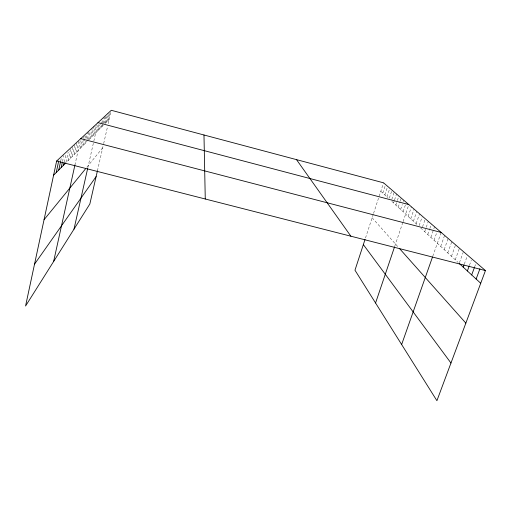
<?xml version="1.0" encoding="UTF-8"?>
<svg xmlns="http://www.w3.org/2000/svg" width="511" height="511" viewBox="0 0 511 511"><rect width="100%" height="100%" fill="white"/><g stroke="black" fill="none" stroke-linecap="round" stroke-linejoin="round"><path stroke-width="0.38" stroke-dasharray="2.56 1.92" d="M60.72 160.888L61.211 158.602M62.489 161.572L63.786 155.58M64.201 162.243L65.957 154.137M66.015 162.128L68.187 152.144M68.059 160.671L70.857 147.82M70.199 158.519L72.805 146.612M72.268 156.436L74.83 144.754M74.28 154.418L76.81 142.908M76.228 152.457L78.726 141.119M74.906 165.104L80.585 139.388M79.946 148.72L81.901 139.905M81.728 146.932L83.44 139.209M83.612 138.436L84.123 136.118M83.459 145.194L84.813 139.101M84.979 138.34L85.829 134.534M85.139 143.508L85.637 141.253M86.308 138.251L87.477 132.988M87.266 139.644L86.768 141.866L66.398 162.338M87.432 138.903L89.246 130.752M88.518 139.541L90.319 131.499M89.898 138.724L92.152 128.67M91.405 137.21L93.8 126.524M92.868 135.741L95.065 125.949M94.292 134.31L96.464 124.639M87.854 167.627L93.666 141.834M93.832 141.1L97.831 123.368M97.071 131.519L98.706 124.262M98.425 130.152L99.645 124.754M99.747 128.823L101.817 119.683M101.037 127.526L103.081 118.501M102.296 126.268L102.8 124.039M102.966 123.292L104.321 117.345M103.854 123.566L105.522 116.221M104.883 123.106L106.365 116.578M105.879 122.659L108.006 113.34M107.023 121.516L108.952 113.065M108.134 120.398L110.044 112.05M97.422 170.872L103.509 144.262M103.669 143.553L107.578 126.479M108.236 123.611L111.111 111.047M365.525 237.947L373.33 214.096M373.567 213.368L383.563 182.823M382.822 193.062L385.601 184.58M384.866 194.947L387.689 186.381M386.968 196.882L389.823 188.22M389.35 198.127L391.765 190.833M391.796 199.405L394.243 192.027M393.553 202.95L394.3 200.714M394.543 199.967L396.53 193.995M395.853 205.071L397.111 201.296M397.366 200.542L398.874 196.02M398.21 207.242L400.1 201.609M400.337 200.9L401.276 198.083M400.624 209.465L402.304 204.477M403.262 201.628L403.741 200.203M403.102 211.746L406.015 203.097M394.805 246.117L402.834 222.381M403.09 221.633L408.845 204.604M408.161 216.415L411.419 206.821M410.755 218.797L414.057 209.095M413.405 221.244L416.765 211.42M416.126 223.748L419.537 213.815M419.167 225.607L422.137 216.983M422.546 226.782L425.312 218.785M424.73 231.681L426.008 227.995M426.263 227.261L428.314 221.365M427.758 234.466L429.579 229.241M429.834 228.5L431.393 224.022M430.862 237.328L434.561 226.75M434.056 240.272L436.816 232.416M432.785 256.215L441.172 232.441M440.718 246.404L444.615 235.411M444.193 249.611L448.16 238.465M447.777 252.907L451.813 241.607M451.462 256.305L455.576 244.852M455.256 259.805L459.453 248.186M459.44 262.673L463.183 252.37M464.301 264.142L467.297 255.928M469.475 265.266L471.302 260.271M474.617 266.972L475.684 264.078M86.896 167.174L102.698 147.794M88.869 139.752L103.522 125.035M105.106 123.445L109.22 119.306M380.816 191.216L388.041 197.866M391.867 201.398L417.244 224.783M420.642 227.912L458.054 262.379M372.129 217.763L397.884 246.711"/><path stroke-width="0.77" d="M365.046 239.429L354.973 270.204L436.918 400.701L485.45 270.581L383.563 182.823L111.283 110.299L56.632 161.029L25.55 306.051L89.84 204.004L97.422 170.872M56.216 172.571L58.714 160.952M58.746 170.022L60.553 161.648M61.192 167.563L62.329 162.319M63.556 165.187L64.041 162.977M53.629 261.485L74.906 165.104M73.986 229.164L87.688 168.375M375.566 302.997L394.569 246.807M401.64 344.516L432.536 256.931M463.215 267.132L464.033 264.89M467.38 270.971L469.213 265.982M471.685 274.937L474.355 267.7M476.131 279.032L479.944 268.741M34.524 264.174L96.113 176.589M44.055 219.711L85.388 169.02M53.591 175.209L65.842 162.894M56.632 161.029L485.45 270.581M80.751 138.641L441.172 232.441M97.997 122.634L408.845 204.604M459.172 263.414L480.723 283.26M399.34 248.352L465.853 323.124M363.347 244.609L450.97 363.034M296.508 159.636L350.885 236.203M203.978 134.993L205.262 199.003"/></g></svg>
